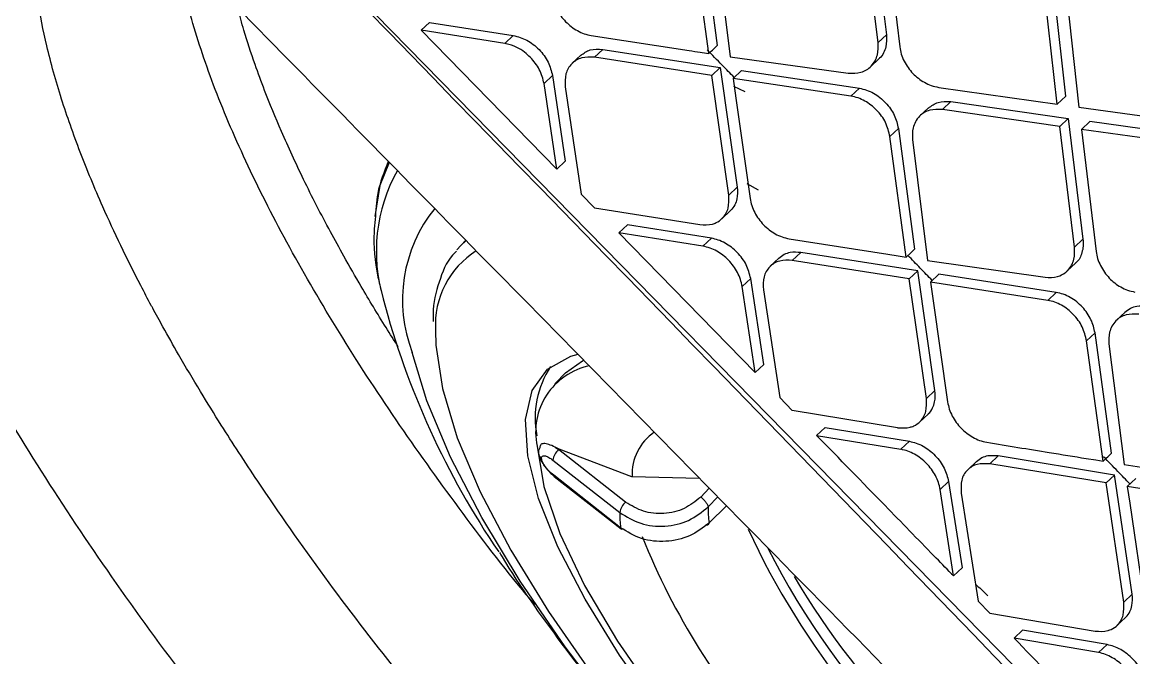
# Model space of a CAD drawing. Extents: x 0 to 84, y -21 to 126.
# Drawn here: x 69.548 to 70.947, y 62.032 to 62.832 of the extents above; entities that cross this region are included whole.
import ezdxf

# ---------------------------------------------------------------- set-up
doc = ezdxf.new("R2010")
doc.units = 0
doc.header["$MEASUREMENT"] = 0
doc.layers.add('1', color=4, linetype='Continuous')

# ---------------------------------------------------------------- blocks, each defined once
blk = doc.blocks.new('PRODIGY')
at = {"layer": '1', "color": 3, "linetype": 'Continuous', "lineweight": 25}
for p, q in [((71.8946, 60.9005), (69.4933, 63.3515)), ((70.6173, 62.968), (70.6356, 62.816)), ((70.4025, 62.9542), (70.4227, 62.8024)), ((70.625, 62.8061), (70.6067, 62.9581)), ((70.634, 62.9544), (70.6523, 62.8007)), ((70.4121, 62.7924), (70.3919, 62.9442)), ((70.4204, 62.9406), (70.439, 62.7883)), ((70.8437, 62.8931), (70.861, 62.7386)), ((70.8505, 62.7286), (70.8332, 62.8832)), ((70.8605, 62.8796), (70.8776, 62.7248)), ((70.0607, 62.8316), (70.0501, 62.8216)), ((70.0607, 62.8316), (70.1661, 62.8151)), ((70.0501, 62.8216), (70.2209, 62.6469)), ((70.1554, 62.8051), (70.0501, 62.8216)), ((70.1554, 62.8051), (70.1661, 62.8151)), ((70.2643, 62.8149), (70.3875, 62.7961)), ((70.625, 62.8061), (70.6356, 62.816)), ((70.2682, 62.7876), (70.2789, 62.7976)), ((70.2789, 62.7976), (70.4265, 62.7749)), ((70.251, 62.7901), (70.2404, 62.7801)), ((70.4159, 62.7649), (70.2682, 62.7876)), ((70.439, 62.7883), (70.5876, 62.7677)), ((70.6155, 62.7756), (70.626, 62.7856)), ((70.4159, 62.7649), (70.4265, 62.7749)), ((70.4265, 62.7749), (70.4479, 62.6241)), ((70.4428, 62.7608), (70.4534, 62.7708)), ((70.4534, 62.7708), (70.6015, 62.7486)), ((70.2049, 62.7546), (70.2155, 62.7646)), ((70.2209, 62.6469), (70.2049, 62.7546)), ((70.2155, 62.7646), (70.2316, 62.6569)), ((70.4373, 62.6141), (70.4159, 62.7649)), ((70.4428, 62.7608), (70.4462, 62.736)), ((70.591, 62.7387), (70.4428, 62.7608)), ((70.2316, 62.7504), (70.2517, 62.6154)), ((70.4432, 62.7511), (70.4575, 62.7444)), ((70.591, 62.7387), (70.6015, 62.7486)), ((70.7013, 62.7498), (70.8505, 62.7286)), ((70.4462, 62.736), (70.464, 62.6099)), ((70.7061, 62.7218), (70.7167, 62.7318)), ((70.7167, 62.7318), (70.8643, 62.7106)), ((70.8505, 62.7286), (70.8611, 62.7386)), ((70.6883, 62.7238), (70.6778, 62.714)), ((70.8537, 62.7007), (70.7061, 62.7218)), ((70.8776, 62.7248), (71.0274, 62.7042)), ((70.64, 62.6878), (70.6506, 62.6978)), ((70.6506, 62.6978), (70.671, 62.5461)), ((70.8537, 62.7007), (70.8643, 62.7106)), ((70.8722, 62.5488), (70.8537, 62.7007)), ((70.8643, 62.7106), (70.8828, 62.5587)), ((70.8809, 62.6968), (70.8914, 62.7068)), ((71.041, 62.6859), (70.8914, 62.7068)), ((70.6604, 62.5361), (70.64, 62.6878)), ((70.6684, 62.684), (70.6872, 62.532)), ((70.8809, 62.6968), (70.8993, 62.5433)), ((71.0304, 62.676), (70.8809, 62.6968)), ((70.2209, 62.6469), (70.2316, 62.6569)), ((70.4748, 62.6203), (70.4604, 62.6285)), ((70.2517, 62.6154), (70.2685, 62.5982)), ((70.4373, 62.6141), (70.4479, 62.6241)), ((70.2685, 62.5982), (70.4007, 62.5771)), ((70.4284, 62.5844), (70.4391, 62.5944)), ((70.2991, 62.5668), (70.3098, 62.5768)), ((70.4154, 62.5598), (70.3098, 62.5768)), ((70.1064, 62.5574), (70.1, 62.5508)), ((70.1068, 62.5572), (70.1, 62.5508)), ((70.2991, 62.5668), (70.4706, 62.391)), ((70.4048, 62.5498), (70.2991, 62.5668)), ((70.4048, 62.5498), (70.4154, 62.5598)), ((70.5132, 62.5592), (70.6374, 62.5397)), ((70.8722, 62.5488), (70.8828, 62.5587)), ((70.1, 62.5508), (70.0951, 62.5453)), ((70.5001, 62.5346), (70.4895, 62.5246)), ((70.5172, 62.5319), (70.5278, 62.5419)), ((70.6643, 62.5087), (70.5172, 62.5319)), ((70.6749, 62.5187), (70.5278, 62.5419)), ((70.6872, 62.532), (70.8351, 62.5107)), ((70.6643, 62.5087), (70.6749, 62.5187)), ((70.6965, 62.3682), (70.6749, 62.5187)), ((70.8627, 62.5184), (70.8733, 62.5284)), ((70.4541, 62.4992), (70.4648, 62.5093)), ((70.4812, 62.4011), (70.4648, 62.5093)), ((70.6859, 62.3582), (70.6643, 62.5087)), ((70.691, 62.5045), (70.7016, 62.5145)), ((70.691, 62.5045), (70.6942, 62.4813)), ((70.8385, 62.4817), (70.691, 62.5045)), ((70.8491, 62.4916), (70.7016, 62.5145)), ((70.4706, 62.391), (70.4541, 62.4992)), ((70.4808, 62.495), (70.5013, 62.3595)), ((70.8385, 62.4817), (70.849, 62.4916)), ((70.6942, 62.4813), (70.7125, 62.3539)), ((70.9355, 62.4665), (70.9249, 62.4566)), ((70.898, 62.4407), (70.8874, 62.4307)), ((70.9187, 62.2893), (70.898, 62.4407)), ((70.9081, 62.2793), (70.8874, 62.4307)), ((70.9155, 62.4268), (70.9347, 62.275)), ((70.2317, 62.3905), (70.2188, 62.3772)), ((70.4812, 62.4011), (70.4706, 62.391)), ((70.6965, 62.3682), (70.6859, 62.3582)), ((70.5172, 62.3432), (70.5013, 62.3595)), ((70.6497, 62.3214), (70.5172, 62.3432)), ((70.6772, 62.3286), (70.6879, 62.3386)), ((70.5478, 62.3118), (70.5585, 62.3218)), ((70.5585, 62.3218), (70.6645, 62.3043)), ((70.5478, 62.3118), (70.6538, 62.2943)), ((70.2237, 62.2943), (70.2188, 62.2971)), ((70.2188, 62.2971), (70.2232, 62.2938)), ((70.2232, 62.2938), (70.2237, 62.2943)), ((70.3074, 62.2278), (70.2232, 62.2938)), ((70.3155, 62.2598), (70.2237, 62.2943)), ((70.6538, 62.2943), (70.6645, 62.3043)), ((70.1979, 62.2902), (70.1979, 62.2893)), ((70.2018, 62.2821), (70.2018, 62.283)), ((70.2159, 62.2807), (70.3001, 62.2147)), ((70.7488, 62.2787), (70.7382, 62.2687)), ((70.7657, 62.2759), (70.7763, 62.2859)), ((70.9226, 62.2619), (70.7763, 62.2859)), ((70.912, 62.2519), (70.7657, 62.2759)), ((70.9347, 62.275), (71.0817, 62.2529)), ((70.3012, 62.1955), (70.217, 62.2615)), ((70.2176, 62.2601), (70.3018, 62.1941)), ((70.4006, 62.2576), (70.3155, 62.2598)), ((70.7137, 62.2536), (70.7031, 62.2436)), ((70.7137, 62.2536), (70.7307, 62.1449)), ((70.912, 62.2519), (70.9226, 62.2619)), ((70.9341, 62.1018), (70.912, 62.2519)), ((70.9447, 62.1119), (70.9226, 62.262)), ((70.9386, 62.2476), (70.9492, 62.2576)), ((70.4128, 62.2452), (70.402, 62.2342)), ((70.72, 62.1348), (70.7031, 62.2436)), ((70.7296, 62.2392), (70.7508, 62.1032)), ((70.9386, 62.2476), (70.9416, 62.2263)), ((71.0852, 62.2239), (70.9386, 62.2476)), ((70.4235, 62.2343), (70.4113, 62.2218)), ((70.4125, 62.2016), (70.4345, 62.2231)), ((70.9416, 62.2263), (70.9605, 62.0974)), ((70.7307, 62.1449), (70.72, 62.1348)), ((70.9341, 62.1018), (70.9447, 62.1119)), ((70.7508, 62.1032), (70.7655, 62.088)), ((70.7655, 62.088), (70.8983, 62.0654)), ((70.9256, 62.0724), (70.9363, 62.0824)), ((70.7961, 62.0566), (70.8068, 62.0666)), ((70.9025, 62.0384), (70.7961, 62.0566)), ((70.9131, 62.0484), (70.8068, 62.0666)), ((70.9025, 62.0384), (70.9131, 62.0484))]:
    blk.add_line(p, q, dxfattribs=at)
at = {"layer": '1', "color": 3, "linetype": 'Continuous', "lineweight": 25, "flags": 128}
for points in [[(70.01, 62.6552), (69.9982, 62.6261), (69.9919, 62.5872)], [(70.6604, 62.5361), (70.6664, 62.5417), (70.671, 62.5461)], [(70.6374, 62.5397), (70.6503, 62.5377), (70.6604, 62.5361)], [(70.0684, 62.4443), (70.0687, 62.4251), (70.077, 62.3706), (70.0956, 62.3088), (70.1244, 62.2407), (70.1629, 62.1674), (70.2103, 62.0902), (70.2659, 62.0105), (70.3287, 61.9295), (70.3977, 61.8488), (70.4716, 61.7696), (70.5493, 61.6933), (70.6293, 61.6213), (70.7103, 61.5547)], [(70.7729, 61.4987), (70.6885, 61.5644), (70.6043, 61.6363), (70.5217, 61.7131), (70.4418, 61.7938), (70.3661, 61.877), (70.2956, 61.9613), (70.2316, 62.0456), (70.1749, 62.1284), (70.1265, 62.2084), (70.0872, 62.2844), (70.0576, 62.3552), (70.039, 62.4161)], [(70.6906, 61.6193), (70.6172, 61.6801), (70.5451, 61.7463), (70.4758, 61.8166), (70.4108, 61.8892), (70.3518, 61.9627), (70.2999, 62.0353), (70.2564, 62.1055), (70.2221, 62.1716), (70.1979, 62.2323), (70.1844, 62.286), (70.1817, 62.3318), (70.19, 62.3684), (70.2091, 62.3951), (70.2386, 62.4114), (70.2479, 62.4138)], [(70.2317, 62.3905), (70.2531, 62.4057), (70.2548, 62.4065)], [(70.1961, 62.2983), (70.2047, 62.2473), (70.2248, 62.1884), (70.2559, 62.1229), (70.2973, 62.0526), (70.3479, 61.9792), (70.4065, 61.9044), (70.4365, 61.8692)], [(70.887, 62.2827), (70.8988, 62.2808), (70.9081, 62.2793)], [(70.2176, 62.2601), (70.2172, 62.2606), (70.217, 62.2615)], [(70.3012, 62.1955), (70.3014, 62.1946), (70.3018, 62.1941)]]:
    blk.add_lwpolyline(points, dxfattribs=at)
at = {"layer": '1', "color": 3, "linetype": 'Continuous', "lineweight": 25}
for centre, radius, start, end in [((70.203, 62.5433), 0.2091, 150.8759, 196.5476), ((70.2108, 62.4821), 0.184, 141.2259, 200.995), ((70.178, 62.451), 0.1098, 122.0762, 183.5003), ((71.0067, 62.7495), 1.0388, 194.8264, 214.2371), ((70.3111, 62.3338), 0.1174, 146.6861, 191.092), ((70.2795, 62.316), 0.0852, 101.8806, 191.9778), ((70.381, 62.2622), 0.0655, 124.8058, 182.0584), ((70.2075, 62.2907), 0.00962, 145.2661, 233.5002), ((70.2387, 62.2765), 0.0232, 131.7932, 169.7041), ((70.2078, 62.2899), 0.00988, 184.0577, 232.9402), ((70.3229, 62.2106), 0.0232, 131.7955, 169.7261), ((70.5369, 62.219), 0.1257, 178.709, 187.9561), ((70.4496, 62.2138), 0.1495, 179.6399, 187.01), ((70.303, 62.1961), 0.00232, 240.2407, 296.1794), ((71.3544, 62.6048), 0.9828, 204.7291, 233.2335), ((71.1604, 62.5175), 0.8962, 201.8123, 222.1368), ((71.3637, 62.6142), 0.9834, 206.8603, 241.7986), ((71.4144, 62.6656), 1.0409, 210.6988, 238.2887)]:
    blk.add_arc(centre, radius, start, end, dxfattribs=at)
for points, knots in [([(65.9062, 66.8263), (66.0398, 66.6902), (66.3114, 66.4135), (66.7112, 66.0071), (67.0952, 65.617), (67.4487, 65.2582), (67.7716, 64.9305), (68.0462, 64.6519), (68.2761, 64.4186), (68.4654, 64.2264), (68.6359, 64.0533), (68.7883, 63.8985), (68.9326, 63.7518), (69.0977, 63.5839), (69.2992, 63.3791), (69.5434, 63.1306), (69.8182, 62.8509), (70.1236, 62.5399), (70.4595, 62.1977), (70.8181, 61.8321), (71.1983, 61.4444), (71.5992, 61.0358), (72.0275, 60.5996), (72.4687, 60.1506), (72.7675, 59.8472), (72.9142, 59.6983)], [0, 0, 0, 0, 0.057228, 0.116342, 0.171086, 0.221472, 0.267495, 0.309155, 0.33883, 0.365816, 0.390114, 0.411724, 0.431001, 0.451886, 0.482371, 0.517227, 0.556456, 0.600057, 0.648032, 0.700383, 0.753757, 0.811031, 0.872192, 0.937257, 1, 1, 1, 1]), ([(72.9374, 59.7558), (72.937, 59.7562), (72.9338, 59.7596), (72.923, 59.771), (72.8846, 59.8115), (72.7414, 59.9628), (72.1845, 60.5521), (71.084, 61.7179), (70.0741, 62.7531), (69.4924, 63.3494)], [0, 0, 0, 0, 0.000353, 0.002828, 0.009436, 0.033986, 0.128384, 0.49802, 1, 1, 1, 1]), ([(71.9162, 60.6501), (71.9144, 60.6477), (71.9107, 60.643), (71.9047, 60.6362), (71.8985, 60.6298), (71.892, 60.6236), (71.8852, 60.6177), (71.8781, 60.6121), (71.8707, 60.6068), (71.863, 60.6018), (71.855, 60.5971), (71.8467, 60.5927), (71.8382, 60.5886), (71.8135, 60.578), (71.7686, 60.5657), (71.6945, 60.561), (71.6088, 60.5696), (71.5275, 60.5884), (71.4576, 60.6101), (71.3842, 60.6366), (71.2871, 60.678), (71.1635, 60.7412), (71.0349, 60.8162), (70.9035, 60.9014), (70.7721, 60.9949), (70.6413, 61.0959), (70.5142, 61.2013), (70.3905, 61.3108), (70.2713, 61.423), (70.1553, 61.539), (70.0414, 61.66), (69.9301, 61.786), (69.8218, 61.9171), (69.7195, 62.0506), (69.6251, 62.1845), (69.5401, 62.3168), (69.466, 62.4455), (69.4048, 62.5682), (69.3568, 62.6831), (69.3223, 62.7888), (69.3016, 62.8835), (69.2943, 62.967), (69.2988, 63.0269), (69.3083, 63.0692), (69.3164, 63.0929), (69.3242, 63.1104), (69.3306, 63.1226), (69.3376, 63.1343), (69.3429, 63.1415), (69.3455, 63.1451)], [0, 0, 0, 0, 0.004846, 0.00969, 0.014534, 0.019379, 0.024226, 0.029076, 0.033931, 0.038791, 0.043658, 0.048532, 0.053415, 0.058308, 0.089235, 0.120012, 0.152032, 0.18434, 0.200734, 0.217099, 0.250018, 0.282937, 0.315683, 0.3481, 0.380014, 0.410781, 0.441715, 0.470949, 0.500015, 0.529147, 0.558258, 0.58875, 0.620001, 0.652036, 0.68433, 0.71708, 0.749997, 0.782917, 0.815661, 0.848077, 0.879993, 0.910754, 0.941692, 0.956519, 0.971325, 0.978527, 0.985704, 0.992861, 1, 1, 1, 1]), ([(71.7801, 60.8516), (71.7781, 60.8505), (71.7632, 60.8418), (71.723, 60.8327), (71.6678, 60.8279), (71.6093, 60.8323), (71.556, 60.8408), (71.4984, 60.855), (71.4367, 60.8745), (71.3715, 60.8993), (71.3081, 60.9273), (71.2486, 60.9565), (71.1949, 60.9848), (71.1384, 61.0166), (71.0832, 61.0495), (71.0287, 61.0839), (70.9739, 61.1201), (70.9136, 61.1618), (70.8467, 61.2104), (70.7747, 61.2653), (70.6993, 61.3256), (70.6192, 61.3927), (70.5412, 61.4614), (70.4714, 61.5257), (70.386, 61.6073), (70.2854, 61.7089), (70.152, 61.8543), (70.0336, 61.9952), (69.927, 62.1349), (69.8627, 62.2267), (69.821, 62.2899), (69.7969, 62.3275), (69.7715, 62.3687), (69.7471, 62.4099), (69.7274, 62.4448), (69.7162, 62.4652), (69.7069, 62.4825), (69.684, 62.5261), (69.6525, 62.5915), (69.6203, 62.6693), (69.5965, 62.7371), (69.5788, 62.8009), (69.5645, 62.8745), (69.5604, 62.9521), (69.571, 63.024), (69.5912, 63.058), (69.6001, 63.0729)], [0, 0, 0, 0, 0.0043841, 0.0331205, 0.0701719, 0.0913783, 0.1142203, 0.138694, 0.1604653, 0.1837971, 0.2086498, 0.225393, 0.2426575, 0.2604174, 0.2786437, 0.2935702, 0.3099985, 0.3278784, 0.3471458, 0.368964, 0.3909146, 0.4129376, 0.4389606, 0.4595471, 0.4749952, 0.5159129, 0.5522433, 0.603997, 0.6386969, 0.6742971, 0.6851693, 0.6955238, 0.7084411, 0.7228629, 0.7338137, 0.7412805, 0.742342, 0.7504288, 0.7832638, 0.8071537, 0.8317052, 0.8577553, 0.8817325, 0.9239756, 0.9666536, 1, 1, 1, 1]), ([(70.1934, 62.0986), (70.1864, 62.1069), (70.1485, 62.152), (70.0866, 62.2348), (70.0077, 62.3458), (69.9374, 62.4555), (69.8761, 62.5622), (69.8253, 62.6639), (69.785, 62.7595), (69.7578, 62.8461), (69.7427, 62.9033), (69.7413, 62.9278), (69.7412, 62.9293)], [0, 0, 0, 0, 0.026533, 0.145039, 0.265418, 0.387076, 0.509386, 0.631695, 0.753354, 0.873732, 0.992239, 1, 1, 1, 1]), ([(70.215, 62.8655), (70.2156, 62.8625), (70.2168, 62.8565), (70.2218, 62.845), (70.2314, 62.8318), (70.2442, 62.8221), (70.2555, 62.8168), (70.2613, 62.8156), (70.2643, 62.8149)], [0, 0, 0, 0, 0.130735, 0.257823, 0.500169, 0.740287, 0.867813, 1, 1, 1, 1]), ([(70.0215, 62.4234), (70.0163, 62.4314), (69.9999, 62.457), (69.9772, 62.495), (69.9541, 62.535), (69.9293, 62.5803), (69.9022, 62.6331), (69.875, 62.6924), (69.8553, 62.7403), (69.8397, 62.7826), (69.8281, 62.8174), (69.8221, 62.8402), (69.8197, 62.8494)], [0, 0, 0, 0, 0.050666, 0.161444, 0.245023, 0.312446, 0.461761, 0.603781, 0.729872, 0.812013, 0.924054, 1, 1, 1, 1]), ([(70.1661, 62.8151), (70.1719, 62.8135), (70.1834, 62.8104), (70.1992, 62.798), (70.2111, 62.7819), (70.214, 62.7703), (70.2155, 62.7646)], [0, 0, 0, 0, 0.25345, 0.504199, 0.75284, 1, 1, 1, 1]), ([(70.6356, 62.816), (70.6357, 62.8107), (70.636, 62.8025), (70.6319, 62.793), (70.629, 62.7877), (70.6262, 62.786), (70.6259, 62.7858)], [0, 0, 0, 0, 0.439249, 0.689312, 0.959049, 1, 1, 1, 1]), ([(70.2049, 62.7546), (70.2042, 62.7575), (70.203, 62.7634), (70.198, 62.775), (70.1902, 62.7856), (70.18, 62.7946), (70.1698, 62.8011), (70.1608, 62.8039), (70.156, 62.805), (70.1554, 62.8051)], [0, 0, 0, 0, 0.129495, 0.25611, 0.49985, 0.624507, 0.773188, 0.973719, 1, 1, 1, 1]), ([(70.2512, 62.7899), (70.2548, 62.7927), (70.2625, 62.7985), (70.2733, 62.7979), (70.2789, 62.7976)], [0, 0, 0, 0, 0.4817676, 1, 1, 1, 1]), ([(70.3875, 62.7961), (70.3921, 62.7954), (70.4003, 62.7942), (70.4085, 62.7929), (70.4121, 62.7924)], [0, 0, 0, 0, 0.559975, 1, 1, 1, 1]), ([(70.4442, 62.7622), (70.4391, 62.7673), (70.4277, 62.779), (70.4163, 62.7907), (70.41, 62.7972)], [0, 0, 0, 0, 0.442004, 1, 1, 1, 1]), ([(70.4121, 62.7924), (70.4141, 62.7943), (70.4177, 62.7976), (70.4212, 62.8009), (70.4227, 62.8024)], [0, 0, 0, 0, 0.560048, 1, 1, 1, 1]), ([(70.5876, 62.7677), (70.5931, 62.7676), (70.6042, 62.7674), (70.6153, 62.7745), (70.6215, 62.7829), (70.6254, 62.7926), (70.6251, 62.8008), (70.625, 62.8061)], [0, 0, 0, 0, 0.249455, 0.498904, 0.640752, 0.771711, 1, 1, 1, 1]), ([(70.6523, 62.8007), (70.6528, 62.7977), (70.6539, 62.7917), (70.6588, 62.7799), (70.6681, 62.7668), (70.6808, 62.757), (70.6921, 62.7517), (70.6982, 62.7504), (70.7013, 62.7498)], [0, 0, 0, 0, 0.129505, 0.25622, 0.500363, 0.735869, 0.864468, 1, 1, 1, 1]), ([(70.2682, 62.7876), (70.2627, 62.7878), (70.2516, 62.7882), (70.2389, 62.7802), (70.231, 62.7673), (70.2314, 62.756), (70.2316, 62.7504)], [0, 0, 0, 0, 0.249777, 0.499756, 0.749927, 1, 1, 1, 1]), ([(70.6015, 62.7486), (70.6045, 62.748), (70.6105, 62.7468), (70.6221, 62.7414), (70.6351, 62.7312), (70.6466, 62.715), (70.6493, 62.7035), (70.6506, 62.6978)], [0, 0, 0, 0, 0.131508, 0.261171, 0.514005, 0.760171, 1, 1, 1, 1]), ([(70.64, 62.6878), (70.6386, 62.6938), (70.6358, 62.7056), (70.6239, 62.7217), (70.6111, 62.7316), (70.5998, 62.7368), (70.5939, 62.7381), (70.5909, 62.7387)], [0, 0, 0, 0, 0.251587, 0.499781, 0.740601, 0.868087, 1, 1, 1, 1]), ([(70.6885, 62.7237), (70.6923, 62.7266), (70.7001, 62.7325), (70.7111, 62.732), (70.7167, 62.7318)], [0, 0, 0, 0, 0.484891, 1, 1, 1, 1]), ([(70.7061, 62.7218), (70.7006, 62.722), (70.6894, 62.7223), (70.6781, 62.7153), (70.6719, 62.7068), (70.668, 62.6971), (70.6682, 62.6891), (70.6683, 62.684)], [0, 0, 0, 0, 0.249358, 0.498756, 0.646382, 0.779276, 1, 1, 1, 1]), ([(70.009, 62.6566), (70.0037, 62.6435), (69.9945, 62.6211), (69.9932, 62.5947), (69.9926, 62.5836)], [0, 0, 0, 0, 0.5811359, 1, 1, 1, 1]), ([(70.4007, 62.5771), (70.4063, 62.5768), (70.4137, 62.5764), (70.423, 62.58), (70.4308, 62.5856), (70.4378, 62.5972), (70.4374, 62.6085), (70.4373, 62.6141)], [0, 0, 0, 0, 0.249587, 0.335089, 0.500399, 0.750293, 1, 1, 1, 1]), ([(70.4479, 62.6241), (70.4481, 62.6191), (70.4486, 62.611), (70.4448, 62.6015), (70.4418, 62.5964), (70.4392, 62.5946), (70.439, 62.5945)], [0, 0, 0, 0, 0.425931, 0.685196, 0.974753, 1, 1, 1, 1]), ([(70.464, 62.6099), (70.4646, 62.6069), (70.4658, 62.601), (70.4708, 62.5894), (70.4804, 62.5763), (70.4931, 62.5664), (70.5044, 62.5612), (70.5102, 62.5599), (70.5132, 62.5592)], [0, 0, 0, 0, 0.130303, 0.257232, 0.500177, 0.739978, 0.867585, 1, 1, 1, 1]), ([(69.9926, 62.5836), (69.992, 62.5783), (69.9895, 62.5559), (69.9922, 62.5253), (69.9989, 62.4981), (70.0004, 62.4916)], [0, 0, 0, 0, 0.192076, 0.808094, 1, 1, 1, 1]), ([(70.4648, 62.5093), (70.4633, 62.515), (70.4604, 62.5265), (70.4485, 62.5427), (70.4354, 62.5527), (70.424, 62.558), (70.4183, 62.5592), (70.4154, 62.5598)], [0, 0, 0, 0, 0.246226, 0.494291, 0.744914, 0.872007, 1, 1, 1, 1]), ([(70.8828, 62.5587), (70.883, 62.5557), (70.8834, 62.5498), (70.8811, 62.5395), (70.878, 62.5315), (70.8735, 62.5289), (70.8731, 62.5287)], [0, 0, 0, 0, 0.250297, 0.492997, 0.953621, 1, 1, 1, 1]), ([(70.0949, 62.5435), (70.0931, 62.5419), (70.0824, 62.5319), (70.0723, 62.5047), (70.0646, 62.4767), (70.0655, 62.458), (70.0656, 62.4549)], [0, 0, 0, 0, 0.080167, 0.495302, 0.916833, 1, 1, 1, 1]), ([(70.4541, 62.4992), (70.4535, 62.5022), (70.4523, 62.5081), (70.4472, 62.5196), (70.4377, 62.5328), (70.4248, 62.5427), (70.4136, 62.5479), (70.4077, 62.5492), (70.4048, 62.5498)], [0, 0, 0, 0, 0.129239, 0.255838, 0.500192, 0.741602, 0.868775, 1, 1, 1, 1]), ([(70.8351, 62.5107), (70.8406, 62.5105), (70.85, 62.5103), (70.8588, 62.515), (70.8625, 62.5182), (70.8654, 62.5211), (70.8687, 62.5256), (70.8726, 62.5353), (70.8723, 62.5435), (70.8722, 62.5488)], [0, 0, 0, 0, 0.249155, 0.428543, 0.491856, 0.499306, 0.640225, 0.770796, 1, 1, 1, 1]), ([(70.8993, 62.5433), (70.8998, 62.5403), (70.9009, 62.5343), (70.9058, 62.5225), (70.9151, 62.5093), (70.9278, 62.4995), (70.939, 62.4941), (70.945, 62.4929), (70.9481, 62.4922)], [0, 0, 0, 0, 0.128927, 0.255475, 0.500425, 0.735225, 0.863967, 1, 1, 1, 1]), ([(70.5172, 62.5319), (70.5117, 62.5322), (70.5006, 62.5326), (70.488, 62.5247), (70.4802, 62.5119), (70.4806, 62.5006), (70.4808, 62.495)], [0, 0, 0, 0, 0.249776, 0.499792, 0.749983, 1, 1, 1, 1]), ([(70.5278, 62.5419), (70.5233, 62.5422), (70.5158, 62.5427), (70.5064, 62.5396), (70.5023, 62.5362), (70.5002, 62.5345)], [0, 0, 0, 0, 0.4239601, 0.7066641, 1, 1, 1, 1]), ([(70.6933, 62.5067), (70.6882, 62.5118), (70.678, 62.5223), (70.6678, 62.5329), (70.6626, 62.5382)], [0, 0, 0, 0, 0.49393, 1, 1, 1, 1]), ([(70.898, 62.4407), (70.8967, 62.4463), (70.894, 62.4577), (70.8845, 62.4712), (70.875, 62.4801), (70.8668, 62.4856), (70.858, 62.4897), (70.852, 62.491), (70.849, 62.4917)], [0, 0, 0, 0, 0.237943, 0.483205, 0.609333, 0.73748, 0.867684, 1, 1, 1, 1]), ([(70.8874, 62.4307), (70.886, 62.4366), (70.8831, 62.4485), (70.8713, 62.4646), (70.8586, 62.4745), (70.8473, 62.4798), (70.8414, 62.481), (70.8385, 62.4817)], [0, 0, 0, 0, 0.25123, 0.499887, 0.739673, 0.867404, 1, 1, 1, 1]), ([(70.9636, 62.4742), (70.9591, 62.4745), (70.9516, 62.4749), (70.9421, 62.4717), (70.9378, 62.4682), (70.9356, 62.4664)], [0, 0, 0, 0, 0.4172977, 0.6989654, 1, 1, 1, 1]), ([(70.953, 62.4643), (70.9475, 62.4644), (70.9364, 62.4648), (70.9252, 62.4579), (70.9191, 62.4496), (70.9152, 62.4399), (70.9154, 62.4318), (70.9155, 62.4268)], [0, 0, 0, 0, 0.24929, 0.498688, 0.644596, 0.77692, 1, 1, 1, 1]), ([(70.6878, 62.3387), (70.688, 62.3389), (70.6907, 62.3407), (70.6936, 62.3459), (70.6973, 62.3552), (70.6968, 62.3632), (70.6965, 62.3682)], [0, 0, 0, 0, 0.033231, 0.319579, 0.576416, 1, 1, 1, 1]), ([(70.6497, 62.3214), (70.6552, 62.3211), (70.6614, 62.3208), (70.6676, 62.3227), (70.6722, 62.3245), (70.6796, 62.3297), (70.6865, 62.3413), (70.6861, 62.3526), (70.6859, 62.3582)], [0, 0, 0, 0, 0.249588, 0.278601, 0.33015, 0.500412, 0.750346, 1, 1, 1, 1]), ([(70.7125, 62.3539), (70.7131, 62.3509), (70.7143, 62.3449), (70.7194, 62.3334), (70.7289, 62.3202), (70.7416, 62.3104), (70.7528, 62.3051), (70.7587, 62.3038), (70.7617, 62.3031)], [0, 0, 0, 0, 0.130299, 0.257231, 0.500166, 0.739714, 0.867365, 1, 1, 1, 1]), ([(70.72, 62.1348), (70.7191, 62.1357), (70.7109, 62.1442), (70.6822, 62.1737), (70.6257, 62.2318), (70.5765, 62.2823), (70.5478, 62.3118)], [0, 0, 0, 0, 0.015641, 0.142905, 0.5, 1, 1, 1, 1]), ([(70.2188, 62.297), (70.216, 62.2983), (70.2105, 62.3008), (70.2043, 62.3018), (70.2001, 62.3006), (70.1998, 62.2977), (70.1996, 62.2962)], [0, 0, 0, 0, 0.246558, 0.49936, 0.752629, 1, 1, 1, 1]), ([(70.7031, 62.2436), (70.7025, 62.2466), (70.7013, 62.2524), (70.6962, 62.2639), (70.6866, 62.2771), (70.6737, 62.287), (70.6625, 62.2923), (70.6567, 62.2936), (70.6538, 62.2943)], [0, 0, 0, 0, 0.129108, 0.255613, 0.50014, 0.741182, 0.86848, 1, 1, 1, 1]), ([(70.6645, 62.3043), (70.6673, 62.3037), (70.6731, 62.3024), (70.6845, 62.2971), (70.6975, 62.287), (70.7093, 62.2708), (70.7123, 62.2593), (70.7138, 62.2536)], [0, 0, 0, 0, 0.128734, 0.256318, 0.50728, 0.754908, 1, 1, 1, 1]), ([(70.7617, 62.3031), (70.7879, 62.2988), (70.8296, 62.292), (70.8714, 62.2853), (70.887, 62.2827)], [0, 0, 0, 0, 0.627632, 1, 1, 1, 1]), ([(70.1979, 62.2893), (70.1981, 62.2882), (70.1983, 62.2862), (70.2002, 62.2813), (70.2042, 62.2746), (70.2097, 62.2678), (70.2142, 62.2632), (70.2164, 62.2614), (70.2174, 62.2606)], [0, 0, 0, 0, 0.137294, 0.270133, 0.527072, 0.778232, 0.903856, 1, 1, 1, 1]), ([(70.2018, 62.283), (70.202, 62.2841), (70.2024, 62.2864), (70.2061, 62.2863), (70.2108, 62.2843), (70.2142, 62.2819), (70.2159, 62.2807)], [0, 0, 0, 0, 0.279685, 0.55926, 0.779577, 1, 1, 1, 1]), ([(70.217, 62.2615), (70.2148, 62.2633), (70.2105, 62.267), (70.2056, 62.2733), (70.2025, 62.2785), (70.202, 62.2809), (70.2018, 62.2821)], [0, 0, 0, 0, 0.279543, 0.559029, 0.779425, 1, 1, 1, 1]), ([(70.7763, 62.2859), (70.7719, 62.2862), (70.7644, 62.2867), (70.7551, 62.2837), (70.751, 62.2804), (70.7489, 62.2786)], [0, 0, 0, 0, 0.419261, 0.703095, 1, 1, 1, 1]), ([(70.9081, 62.2793), (70.9101, 62.2812), (70.9136, 62.2845), (70.9172, 62.2878), (70.9187, 62.2893)], [0, 0, 0, 0, 0.559985, 1, 1, 1, 1]), ([(70.9419, 62.2507), (70.9368, 62.2559), (70.9258, 62.2673), (70.9147, 62.2787), (70.9087, 62.2849)], [0, 0, 0, 0, 0.457049, 1, 1, 1, 1]), ([(70.7657, 62.2759), (70.7602, 62.2761), (70.7492, 62.2766), (70.7366, 62.2689), (70.7289, 62.2561), (70.7294, 62.2448), (70.7296, 62.2392)], [0, 0, 0, 0, 0.24977, 0.499799, 0.750029, 1, 1, 1, 1]), ([(68.373, 62.1726), (68.3748, 62.1749), (68.3785, 62.1797), (68.3845, 62.1865), (68.3907, 62.1929), (68.3972, 62.1991), (68.404, 62.205), (68.4111, 62.2106), (68.4185, 62.2159), (68.4262, 62.2209), (68.4342, 62.2256), (68.4425, 62.23), (68.451, 62.2341), (68.4757, 62.2447), (68.5206, 62.257), (68.5947, 62.2617), (68.6804, 62.2531), (68.7617, 62.2343), (68.8316, 62.2126), (68.905, 62.1861), (69.0021, 62.1447), (69.1257, 62.0815), (69.2543, 62.0065), (69.3857, 61.9213), (69.5171, 61.8278), (69.6479, 61.7268), (69.775, 61.6214), (69.8987, 61.5119), (70.0179, 61.3997), (70.1339, 61.2837), (70.2478, 61.1627), (70.3591, 61.0367), (70.4674, 60.9056), (70.5697, 60.7721), (70.6641, 60.6381), (70.7491, 60.5059), (70.8232, 60.3772), (70.8844, 60.2545), (70.9324, 60.1396), (70.9669, 60.0339), (70.9876, 59.9392), (70.9949, 59.8557), (70.9904, 59.7958), (70.9809, 59.7535), (70.9728, 59.7298), (70.965, 59.7123), (70.9586, 59.7001), (70.9516, 59.6884), (70.9463, 59.6812), (70.9437, 59.6776)], [0, 0, 0, 0, 0.004846, 0.00969, 0.014534, 0.019379, 0.024226, 0.029076, 0.033931, 0.038791, 0.043658, 0.048532, 0.053415, 0.058308, 0.089235, 0.120012, 0.152032, 0.18434, 0.200734, 0.217099, 0.250018, 0.282937, 0.315683, 0.3481, 0.380014, 0.410781, 0.441715, 0.470949, 0.500015, 0.529147, 0.558258, 0.58875, 0.620001, 0.652036, 0.68433, 0.71708, 0.749997, 0.782917, 0.815661, 0.848077, 0.879993, 0.910754, 0.941692, 0.956518, 0.971325, 0.978527, 0.985704, 0.992861, 1, 1, 1, 1]), ([(70.3001, 62.2147), (70.3086, 62.2095), (70.3255, 62.199), (70.357, 62.196), (70.388, 62.2028), (70.4035, 62.2155), (70.4113, 62.2218)], [0, 0, 0, 0, 0.250022, 0.50004, 0.750017, 1, 1, 1, 1]), ([(70.402, 62.2342), (70.3954, 62.2289), (70.3821, 62.2182), (70.3558, 62.2121), (70.329, 62.2146), (70.3146, 62.2234), (70.3074, 62.2278)], [0, 0, 0, 0, 0.249819, 0.500219, 0.7505, 1, 1, 1, 1]), ([(70.402, 62.2343), (70.4026, 62.2338), (70.4037, 62.2328), (70.406, 62.2306), (70.4085, 62.2276), (70.4103, 62.2248), (70.4111, 62.2229), (70.4112, 62.2222), (70.4113, 62.2218)], [0, 0, 0, 0, 0.1247754, 0.2494313, 0.5000169, 0.7506487, 0.8752661, 1, 1, 1, 1]), ([(70.4125, 62.2016), (70.4047, 62.1956), (70.3891, 62.1835), (70.3581, 62.1768), (70.3266, 62.1799), (70.3097, 62.1903), (70.3012, 62.1955)], [0, 0, 0, 0, 0.249982, 0.499971, 0.749973, 1, 1, 1, 1]), ([(70.4082, 62.1998), (70.4089, 62.1996), (70.4102, 62.1991), (70.4116, 62.1994), (70.4124, 62.2002), (70.4125, 62.2011), (70.4125, 62.2016)], [0, 0, 0, 0, 0.259397, 0.51887, 0.768457, 1, 1, 1, 1]), ([(70.9437, 59.6776), (70.9418, 59.6752), (70.9381, 59.6705), (70.9322, 59.6637), (70.926, 59.6572), (70.9195, 59.651), (70.9127, 59.6452), (70.9056, 59.6396), (70.8982, 59.6343), (70.8905, 59.6293), (70.8825, 59.6246), (70.8742, 59.6202), (70.8656, 59.616), (70.841, 59.6055), (70.796, 59.5932), (70.722, 59.5885), (70.6363, 59.5971), (70.555, 59.6159), (70.4851, 59.6376), (70.4117, 59.664), (70.3146, 59.7055), (70.191, 59.7686), (70.0624, 59.8437), (69.931, 59.9289), (69.7995, 60.0224), (69.6688, 60.1233), (69.5416, 60.2288), (69.4179, 60.3382), (69.2987, 60.4504), (69.1827, 60.5665), (69.0689, 60.6875), (68.9576, 60.8135), (68.8492, 60.9446), (68.7469, 61.0781), (68.6525, 61.212), (68.5676, 61.3442), (68.4935, 61.473), (68.4322, 61.5956), (68.3843, 61.7106), (68.3498, 61.8163), (68.3291, 61.911), (68.3218, 61.9945), (68.3263, 62.0544), (68.3357, 62.0967), (68.3438, 62.1203), (68.3516, 62.1378), (68.3581, 62.1501), (68.3651, 62.1617), (68.3704, 62.169), (68.373, 62.1726)], [0, 0, 0, 0, 0.004846, 0.00969, 0.014534, 0.019379, 0.024226, 0.029076, 0.033931, 0.038791, 0.043658, 0.048532, 0.053415, 0.058308, 0.089235, 0.120012, 0.152032, 0.18434, 0.200734, 0.217099, 0.250018, 0.282937, 0.315683, 0.3481, 0.380014, 0.410781, 0.441715, 0.470949, 0.500015, 0.529147, 0.558258, 0.58875, 0.620001, 0.652036, 0.68433, 0.71708, 0.749997, 0.782917, 0.815661, 0.848077, 0.879993, 0.910754, 0.941692, 0.956518, 0.971325, 0.978527, 0.985704, 0.992861, 1, 1, 1, 1]), ([(68.7186, 62.1718), (68.7267, 62.1739), (68.7415, 62.1777), (68.7768, 62.1759), (68.8124, 62.1706), (68.8431, 62.164), (68.8725, 62.1565), (68.9136, 62.1444), (68.9803, 62.1207), (69.0788, 62.0774), (69.1925, 62.0181), (69.3109, 61.9476), (69.4271, 61.8708), (69.5449, 61.7864), (69.6692, 61.6901), (69.8042, 61.5774), (69.9345, 61.4599), (70.0585, 61.3403), (70.176, 61.2196), (70.2943, 61.0896), (70.4165, 60.9451), (70.5304, 60.7982), (70.6289, 60.6579), (70.7024, 60.5423), (70.7585, 60.4451), (70.805, 60.3559), (70.8382, 60.2834), (70.8633, 60.2206), (70.8811, 60.1697), (70.8964, 60.1176), (70.9071, 60.0682), (70.9123, 60.0257), (70.9105, 60.0084), (70.9095, 59.9993)], [0, 0, 0, 0, 0.040146, 0.073526, 0.099264, 0.116738, 0.128326, 0.141135, 0.17162, 0.208664, 0.248082, 0.285283, 0.320071, 0.352934, 0.388464, 0.427239, 0.468692, 0.501339, 0.536985, 0.576006, 0.614375, 0.661191, 0.702337, 0.737288, 0.765773, 0.793838, 0.826364, 0.844325, 0.866285, 0.893304, 0.924973, 0.960754, 1, 1, 1, 1]), ([(70.1487, 62.1643), (70.1498, 62.1625), (70.1731, 62.1233), (70.2256, 62.0505), (70.3049, 61.9473), (70.3762, 61.8634), (70.4221, 61.8152), (70.4384, 61.7981)], [0, 0, 0, 0, 0.014681, 0.305402, 0.583524, 0.851976, 1, 1, 1, 1]), ([(70.7475, 62.1243), (70.7499, 62.1223), (70.7552, 62.1178), (70.7604, 62.1127), (70.7632, 62.11)], [0, 0, 0, 0, 0.450507, 1, 1, 1, 1]), ([(70.8773, 59.9329), (70.8756, 59.9307), (70.8723, 59.9264), (70.8669, 59.9203), (70.8612, 59.9143), (70.8551, 59.9087), (70.8488, 59.9033), (70.8421, 59.8981), (70.8351, 59.8932), (70.8278, 59.8886), (70.8201, 59.8843), (70.8121, 59.8803), (70.8037, 59.8765), (70.7951, 59.8731), (70.786, 59.87), (70.7767, 59.8672), (70.7607, 59.8631), (70.7311, 59.8579), (70.6808, 59.8556), (70.6103, 59.8625), (70.5267, 59.8813), (70.4314, 59.9131), (70.3309, 59.956), (70.2214, 60.0118), (70.1126, 60.0749), (69.9968, 60.1497), (69.8822, 60.2311), (69.7644, 60.322), (69.618, 60.4433), (69.4706, 60.5777), (69.3258, 60.7232), (69.2124, 60.8453), (69.1018, 60.9734), (68.9937, 61.1092), (68.8969, 61.2429), (68.8104, 61.3753), (68.7554, 61.4699), (68.7118, 61.5529), (68.6783, 61.6228), (68.6435, 61.7071), (68.6162, 61.7887), (68.5987, 61.8619), (68.5918, 61.9145), (68.5901, 61.9493), (68.5901, 61.9722), (68.5915, 61.9939), (68.5941, 62.0143), (68.5978, 62.0335), (68.6027, 62.0515), (68.6087, 62.0682), (68.6158, 62.0837), (68.6238, 62.098), (68.63, 62.1067), (68.633, 62.111)], [0, 0, 0, 0, 0.0050201, 0.0100724, 0.0151567, 0.0202726, 0.0254196, 0.0305975, 0.0358058, 0.041044, 0.0463117, 0.0516085, 0.0569338, 0.0622872, 0.067668, 0.0730757, 0.0785097, 0.0943956, 0.1200509, 0.1504842, 0.1843674, 0.2155713, 0.2500284, 0.2819464, 0.3157203, 0.3451496, 0.3800121, 0.4107816, 0.4417667, 0.4999585, 0.5327846, 0.5668557, 0.6020133, 0.6381234, 0.6779645, 0.7123408, 0.7499459, 0.7607629, 0.7875638, 0.8150476, 0.8434464, 0.8729878, 0.8979075, 0.9085714, 0.9191452, 0.9296243, 0.9400044, 0.9502814, 0.9604516, 0.9705115, 0.9804581, 0.9902884, 1, 1, 1, 1]), ([(70.9362, 62.0826), (70.9364, 62.0827), (70.939, 62.0845), (70.9419, 62.0896), (70.9455, 62.0989), (70.945, 62.1069), (70.9447, 62.1119)], [0, 0, 0, 0, 0.033105, 0.318765, 0.575387, 1, 1, 1, 1]), ([(70.8983, 62.0654), (70.9037, 62.0651), (70.9098, 62.0647), (70.9159, 62.0666), (70.9204, 62.0683), (70.9278, 62.0734), (70.9347, 62.085), (70.9343, 62.0962), (70.9341, 62.1018)], [0, 0, 0, 0, 0.249582, 0.275173, 0.325585, 0.500429, 0.750406, 1, 1, 1, 1]), ([(70.7961, 62.0566), (70.825, 62.0269), (70.8797, 61.9705), (70.9374, 61.911), (70.9663, 61.8813), (70.9693, 61.8782)], [0, 0, 0, 0, 0.5, 0.948209, 1, 1, 1, 1]), ([(70.9624, 61.9977), (70.9609, 62.0034), (70.9579, 62.0148), (70.9461, 62.031), (70.9331, 62.0411), (70.9217, 62.0465), (70.916, 62.0478), (70.9131, 62.0484)], [0, 0, 0, 0, 0.244865, 0.492328, 0.743295, 0.871041, 1, 1, 1, 1]), ([(70.9517, 61.9876), (70.9511, 61.9906), (70.9498, 61.9964), (70.9447, 62.0079), (70.9351, 62.0211), (70.9223, 62.031), (70.9112, 62.0364), (70.9054, 62.0377), (70.9025, 62.0384)], [0, 0, 0, 0, 0.129014, 0.255501, 0.500103, 0.740851, 0.868218, 1, 1, 1, 1])]:
    blk.add_open_spline(points, degree=3, knots=knots, dxfattribs=at)

msp = doc.modelspace()

# ---------------------------------------------------------------- block references
at = {"layer": '1'}
msp.add_blockref('PRODIGY', (0, 0), dxfattribs=at)

doc.saveas('drawing.dxf')
